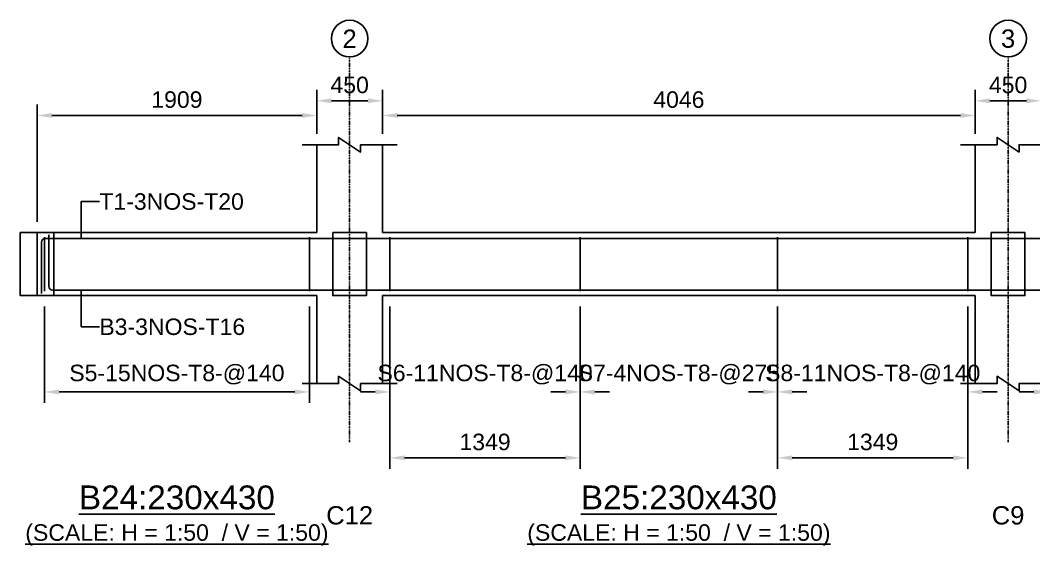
# Model space of a CAD drawing. Header units: inches. Extents: x -816171 to 9366335, y -450961 to 689132.
# Drawn here: x 4047303 to 4061143, y 201184 to 208359 of the extents above; entities that cross this region are included whole.
import ezdxf
from ezdxf.enums import TextEntityAlignment as Align

# ---------------------------------------------------------------- set-up
doc = ezdxf.new("R2010")
doc.units = ezdxf.units.IN
doc.header["$MEASUREMENT"] = 0
doc.linetypes.add('SCCenter', pattern=[1.2, 0.5, -0.3, 0.1, -0.3])
doc.linetypes.add('SCHidden', pattern=[1000, 500, -500])
for name, color, linetype in [('Concrete Line', 2, 'Continuous'), ('Cut Line', 31, 'Continuous'), ('Dimension', 31, 'Continuous'), ('Grid', 8, 'Continuous'), ('Labels', 4, 'Continuous'), ('Labels_Support', 4, 'Continuous'), ('Link', 225, 'Continuous'), ('Reinforcement', 130, 'Continuous'), ('Text', 31, 'Continuous')]:
    doc.layers.add(name, color=color, linetype=linetype)
doc.styles.add('SC-SansSerif', font='SansSerif')
doc.styles.get("Standard").update_dxf_attribs({"font": 'txt.shx'})
doc.dimstyles.new('SCBBSDimStyl', dxfattribs={"dimtxt": 225, "dimasz": 200, "dimexe": 150, "dimexo": 150, "dimgap": 100, "dimtad": 1, "dimtoh": 1, "dimdec": 0, "dimzin": 0, "dimdsep": 46, "dimtxsty": 'SC-SansSerif', "dimcen": 0.09, "dimclrd": 8, "dimclre": 8, "dimclrt": 31, "dimadec": 0, "dimazin": 0, "dimtfac": 1, "dimtdec": 0, "dimtix": 1, "dimtofl": 0, "dimtmove": 0, "dimatfit": 3, "dimfxl": 1, "dimtolj": 1, "dimtzin": 0, "dimarcsym": 0})
doc.dimstyles.get("Standard").update_dxf_attribs({"dimtxt": 0.18, "dimasz": 0.18, "dimexe": 0.18, "dimexo": 0.0625, "dimgap": 0.09, "dimtad": 0, "dimtih": 1, "dimtoh": 1, "dimdec": 4, "dimzin": 0, "dimdsep": 46, "dimtxsty": 'Standard', "dimcen": 0.09, "dimadec": 0, "dimazin": 0, "dimtfac": 1, "dimtdec": 4, "dimtofl": 0, "dimtmove": 0, "dimatfit": 3, "dimfxl": 1, "dimtolj": 1, "dimtzin": 0, "dimarcsym": 0})

# ---------------------------------------------------------------- blocks, each defined once
blk = doc.blocks.new('*D1707')
at = {"layer": 'DEFPOINTS', "color": 0, "transparency": 16777216}
for p in [(4047633, 204599), (4051251, 204599), (4051251, 203284)]:
    blk.add_point(p, dxfattribs=at)
at = {"layer": 'Dimension', "color": 8, "lineweight": -2, "transparency": 16777216}
for p, q in [((4047633, 204449), (4047633, 203134)), ((4051251, 204449), (4051251, 203134)), ((4047833, 203284), (4051051, 203284))]:
    blk.add_line(p, q, dxfattribs=at)
at = {"layer": 'Dimension', "color": 8, "transparency": 16777216}
for points in [[(4047833, 203318), (4047833, 203251), (4047633, 203284)], [(4051051, 203318), (4051051, 203251), (4051251, 203284)]]:
    blk.add_solid(points, dxfattribs=at)
at = {"layer": 'Dimension', "color": 31, "transparency": 16777216, "insert": (4049442, 203521), "char_height": 225, "attachment_point": 5, "style": 'SC-SansSerif'}
blk.add_mtext('\\A1;S5-15NOS-T8-@140', dxfattribs=at)
blk = doc.blocks.new('*D1708')
at = {"layer": 'DEFPOINTS', "color": 0, "transparency": 16777216}
for p in [(4052351, 204599), (4054948, 204599), (4054948, 203284)]:
    blk.add_point(p, dxfattribs=at)
at = {"layer": 'Dimension', "color": 8, "lineweight": -2, "transparency": 16777216}
for p, q in [((4052351, 204449), (4052351, 203134)), ((4054948, 204449), (4054948, 203134)), ((4052151, 203284), (4051951, 203284)), ((4055148, 203284), (4055348, 203284))]:
    blk.add_line(p, q, dxfattribs=at)
at = {"layer": 'Dimension', "color": 8, "transparency": 16777216}
for points in [[(4052151, 203318), (4052151, 203251), (4052351, 203284)], [(4055148, 203318), (4055148, 203251), (4054948, 203284)]]:
    blk.add_solid(points, dxfattribs=at)
at = {"layer": 'Dimension', "color": 31, "transparency": 16777216, "insert": (4053650, 203521), "char_height": 225, "attachment_point": 5, "style": 'SC-SansSerif'}
blk.add_mtext('\\A1;S6-11NOS-T8-@140', dxfattribs=at)
blk = doc.blocks.new('*D1709')
at = {"layer": 'DEFPOINTS', "color": 0, "transparency": 16777216}
for p in [(4052351, 204599), (4054948, 204599), (4054948, 202384)]:
    blk.add_point(p, dxfattribs=at)
at = {"layer": 'Dimension', "color": 8, "lineweight": -2, "transparency": 16777216}
for p, q in [((4052351, 204449), (4052351, 202234)), ((4054948, 204449), (4054948, 202234)), ((4052551, 202384), (4054748, 202384))]:
    blk.add_line(p, q, dxfattribs=at)
at = {"layer": 'Dimension', "color": 8, "transparency": 16777216}
for points in [[(4052551, 202418), (4052551, 202351), (4052351, 202384)], [(4054748, 202418), (4054748, 202351), (4054948, 202384)]]:
    blk.add_solid(points, dxfattribs=at)
at = {"layer": 'Dimension', "color": 31, "transparency": 16777216, "insert": (4053650, 202600), "char_height": 225, "attachment_point": 5, "style": 'SC-SansSerif'}
blk.add_mtext('\\A1;1349', dxfattribs=at)
blk = doc.blocks.new('*D1710')
at = {"layer": 'DEFPOINTS', "color": 0, "transparency": 16777216}
for p in [(4054948, 204599), (4057646, 204599), (4057646, 203284)]:
    blk.add_point(p, dxfattribs=at)
at = {"layer": 'Dimension', "color": 8, "lineweight": -2, "transparency": 16777216}
for p, q in [((4054948, 204449), (4054948, 203134)), ((4057646, 204449), (4057646, 203134)), ((4054748, 203284), (4054548, 203284)), ((4057846, 203284), (4058046, 203284))]:
    blk.add_line(p, q, dxfattribs=at)
at = {"layer": 'Dimension', "color": 8, "transparency": 16777216}
for points in [[(4054748, 203318), (4054748, 203251), (4054948, 203284)], [(4057846, 203318), (4057846, 203251), (4057646, 203284)]]:
    blk.add_solid(points, dxfattribs=at)
at = {"layer": 'Dimension', "color": 31, "transparency": 16777216, "insert": (4056297, 203521), "char_height": 225, "attachment_point": 5, "style": 'SC-SansSerif'}
blk.add_mtext('\\A1;S7-4NOS-T8-@275', dxfattribs=at)
blk = doc.blocks.new('*D1711')
at = {"layer": 'DEFPOINTS', "color": 0, "transparency": 16777216}
for p in [(4057646, 204599), (4060243, 204599), (4060243, 203284)]:
    blk.add_point(p, dxfattribs=at)
at = {"layer": 'Dimension', "color": 8, "lineweight": -2, "transparency": 16777216}
for p, q in [((4057646, 204449), (4057646, 203134)), ((4060243, 204449), (4060243, 203134)), ((4057446, 203284), (4057246, 203284)), ((4060443, 203284), (4060643, 203284))]:
    blk.add_line(p, q, dxfattribs=at)
at = {"layer": 'Dimension', "color": 8, "transparency": 16777216}
for points in [[(4057446, 203318), (4057446, 203251), (4057646, 203284)], [(4060443, 203318), (4060443, 203251), (4060243, 203284)]]:
    blk.add_solid(points, dxfattribs=at)
at = {"layer": 'Dimension', "color": 31, "transparency": 16777216, "insert": (4058944, 203521), "char_height": 225, "attachment_point": 5, "style": 'SC-SansSerif'}
blk.add_mtext('\\A1;S8-11NOS-T8-@140', dxfattribs=at)
blk = doc.blocks.new('*D1712')
at = {"layer": 'DEFPOINTS', "color": 0, "transparency": 16777216}
for p in [(4057646, 204599), (4060243, 204599), (4060243, 202384)]:
    blk.add_point(p, dxfattribs=at)
at = {"layer": 'Dimension', "color": 8, "lineweight": -2, "transparency": 16777216}
for p, q in [((4057646, 204449), (4057646, 202234)), ((4060243, 204449), (4060243, 202234)), ((4057846, 202384), (4060043, 202384))]:
    blk.add_line(p, q, dxfattribs=at)
at = {"layer": 'Dimension', "color": 8, "transparency": 16777216}
for points in [[(4057846, 202418), (4057846, 202351), (4057646, 202384)], [(4060043, 202418), (4060043, 202351), (4060243, 202384)]]:
    blk.add_solid(points, dxfattribs=at)
at = {"layer": 'Dimension', "color": 31, "transparency": 16777216, "insert": (4058944, 202600), "char_height": 225, "attachment_point": 5, "style": 'SC-SansSerif'}
blk.add_mtext('\\A1;1349', dxfattribs=at)
blk = doc.blocks.new('*D1713')
at = {"layer": 'DEFPOINTS', "color": 0, "transparency": 16777216}
for p in [(4061343, 204599), (4064321, 204599), (4064321, 203284)]:
    blk.add_point(p, dxfattribs=at)
at = {"layer": 'Dimension', "color": 8, "lineweight": -2, "transparency": 16777216}
for p, q in [((4061343, 204449), (4061343, 203134)), ((4064321, 204449), (4064321, 203134)), ((4061143, 203284), (4060943, 203284)), ((4064521, 203284), (4064721, 203284))]:
    blk.add_line(p, q, dxfattribs=at)
at = {"layer": 'Dimension', "color": 8, "transparency": 16777216}
for points in [[(4061143, 203318), (4061143, 203251), (4061343, 203284)], [(4064521, 203318), (4064521, 203251), (4064321, 203284)]]:
    blk.add_solid(points, dxfattribs=at)
at = {"layer": 'Dimension', "color": 31, "transparency": 16777216, "insert": (4062832, 203521), "char_height": 225, "attachment_point": 5, "style": 'SC-SansSerif'}
blk.add_mtext('\\A1;S9-12NOS-T8-@140', dxfattribs=at)
blk = doc.blocks.new('*D1724')
at = {"layer": 'DEFPOINTS', "color": 0, "transparency": 16777216}
for p in [(4051351, 207059), (4051351, 206659), (4047533, 205459)]:
    blk.add_point(p, dxfattribs=at)
at = {"layer": 'Dimension', "color": 8, "lineweight": -2, "transparency": 16777216}
for p, q in [((4047533, 205609), (4047533, 207209)), ((4051351, 206809), (4051351, 207209)), ((4047733, 207059), (4051151, 207059))]:
    blk.add_line(p, q, dxfattribs=at)
at = {"layer": 'Dimension', "color": 8, "transparency": 16777216}
for points in [[(4047733, 207093), (4047733, 207026), (4047533, 207059)], [(4051151, 207093), (4051151, 207026), (4051351, 207059)]]:
    blk.add_solid(points, dxfattribs=at)
at = {"layer": 'Dimension', "color": 31, "transparency": 16777216, "insert": (4049442, 207275), "char_height": 225, "attachment_point": 5, "style": 'SC-SansSerif'}
blk.add_mtext('\\A1;1909', dxfattribs=at)
blk = doc.blocks.new('*D1725')
at = {"layer": 'DEFPOINTS', "color": 0, "transparency": 16777216}
for p in [(4060343, 207059), (4052251, 206659), (4060343, 206659)]:
    blk.add_point(p, dxfattribs=at)
at = {"layer": 'Dimension', "color": 8, "lineweight": -2, "transparency": 16777216}
for p, q in [((4052251, 206809), (4052251, 207209)), ((4060343, 206809), (4060343, 207209)), ((4052451, 207059), (4060143, 207059))]:
    blk.add_line(p, q, dxfattribs=at)
at = {"layer": 'Dimension', "color": 8, "transparency": 16777216}
for points in [[(4052451, 207093), (4052451, 207026), (4052251, 207059)], [(4060143, 207093), (4060143, 207026), (4060343, 207059)]]:
    blk.add_solid(points, dxfattribs=at)
at = {"layer": 'Dimension', "color": 31, "transparency": 16777216, "insert": (4056297, 207275), "char_height": 225, "attachment_point": 5, "style": 'SC-SansSerif'}
blk.add_mtext('\\A1;4046', dxfattribs=at)
blk = doc.blocks.new('*D1728')
at = {"layer": 'DEFPOINTS', "color": 0, "transparency": 16777216}
for p in [(4052251, 207259), (4051351, 206659), (4052251, 206659)]:
    blk.add_point(p, dxfattribs=at)
at = {"layer": 'Dimension', "color": 8, "lineweight": -2, "transparency": 16777216}
for p, q in [((4051351, 206809), (4051351, 207409)), ((4052251, 206809), (4052251, 207409)), ((4051551, 207259), (4052051, 207259))]:
    blk.add_line(p, q, dxfattribs=at)
at = {"layer": 'Dimension', "color": 8, "transparency": 16777216}
for points in [[(4051551, 207293), (4051551, 207226), (4051351, 207259)], [(4052051, 207293), (4052051, 207226), (4052251, 207259)]]:
    blk.add_solid(points, dxfattribs=at)
at = {"layer": 'Dimension', "color": 31, "transparency": 16777216, "insert": (4051801, 207475), "char_height": 225, "attachment_point": 5, "style": 'SC-SansSerif'}
blk.add_mtext('\\A1;450', dxfattribs=at)
blk = doc.blocks.new('*D1729')
at = {"layer": 'DEFPOINTS', "color": 0, "transparency": 16777216}
for p in [(4061243, 207259), (4060343, 206659), (4061243, 206659)]:
    blk.add_point(p, dxfattribs=at)
at = {"layer": 'Dimension', "color": 8, "lineweight": -2, "transparency": 16777216}
for p, q in [((4060343, 206809), (4060343, 207409)), ((4061243, 206809), (4061243, 207409)), ((4060543, 207259), (4061043, 207259))]:
    blk.add_line(p, q, dxfattribs=at)
at = {"layer": 'Dimension', "color": 8, "transparency": 16777216}
for points in [[(4060543, 207293), (4060543, 207226), (4060343, 207259)], [(4061043, 207293), (4061043, 207226), (4061243, 207259)]]:
    blk.add_solid(points, dxfattribs=at)
at = {"layer": 'Dimension', "color": 31, "transparency": 16777216, "insert": (4060793, 207475), "char_height": 225, "attachment_point": 5, "style": 'SC-SansSerif'}
blk.add_mtext('\\A1;450', dxfattribs=at)

msp = doc.modelspace()

# ---------------------------------------------------------------- linework, layer by layer
at = {"layer": 'Concrete Line'}
for p, q in [((4051350.93542, 205459.32331), (4051350.93542, 206659.32331)), ((4052250.93542, 205459.32331), (4052250.93542, 206659.32331)), ((4060342.93542, 205459.32331), (4060342.93542, 206659.32331)), ((4047532.93542, 205459.32331), (4047532.93542, 204599.32331)), ((4051350.93542, 204599.32331), (4051350.93542, 203399.32331)), ((4052250.93542, 204599.32331), (4052250.93542, 203399.32331)), ((4060342.93542, 204599.32331), (4060342.93542, 203399.32331))]:
    msp.add_line(p, q, dxfattribs=at)
for points in [[(4047302.93542, 205459.32331), (4047762.93542, 205459.32331), (4047762.93542, 205459.32331), (4047762.93542, 204599.32331), (4047762.93542, 204599.32331), (4047302.93542, 204599.32331), (4047302.93542, 204599.32331), (4047302.93542, 205459.32331)], [(4051570.93542, 205459.32331), (4052030.93542, 205459.32331), (4052030.93542, 205459.32331), (4052030.93542, 204599.32331), (4052030.93542, 204599.32331), (4051570.93542, 204599.32331), (4051570.93542, 204599.32331), (4051570.93542, 205459.32331)], [(4060562.93542, 205459.32331), (4061022.93542, 205459.32331), (4061022.93542, 205459.32331), (4061022.93542, 204599.32331), (4061022.93542, 204599.32331), (4060562.93542, 204599.32331), (4060562.93542, 204599.32331), (4060562.93542, 205459.32331)]]:
    msp.add_lwpolyline(points, close=True, dxfattribs=at)
at = {"layer": 'Concrete Line', "linetype": 'SCHidden'}
for points in [[(4047302.93542, 205459.32331), (4047762.93542, 205459.32331), (4047762.93542, 205459.32331), (4047762.93542, 204599.32331), (4047762.93542, 204599.32331), (4047302.93542, 204599.32331), (4047302.93542, 204599.32331), (4047302.93542, 205459.32331)], [(4051570.93542, 205459.32331), (4052030.93542, 205459.32331), (4052030.93542, 205459.32331), (4052030.93542, 204599.32331), (4052030.93542, 204599.32331), (4051570.93542, 204599.32331), (4051570.93542, 204599.32331), (4051570.93542, 205459.32331)], [(4060562.93542, 205459.32331), (4061022.93542, 205459.32331), (4061022.93542, 205459.32331), (4061022.93542, 204599.32331), (4061022.93542, 204599.32331), (4060562.93542, 204599.32331), (4060562.93542, 204599.32331), (4060562.93542, 205459.32331)]]:
    msp.add_lwpolyline(points, close=True, dxfattribs=at)
at = {"layer": 'Concrete Line'}
for points in [[(4047532.93542, 205459.32331), (4051350.93542, 205459.32331)], [(4052250.93542, 205459.32331), (4060342.93542, 205459.32331)], [(4047532.93542, 204599.32331), (4051350.93542, 204599.32331)], [(4052250.93542, 204599.32331), (4060342.93542, 204599.32331)]]:
    msp.add_lwpolyline(points, dxfattribs=at)
at = {"layer": 'Cut Line'}
for points in [[(4051150.93542, 206659.32331), (4051650.93542, 206659.32331), (4051650.93542, 206759.32331), (4051950.93542, 206559.32331), (4051950.93542, 206659.32331), (4052450.93542, 206659.32331)], [(4060142.93542, 206659.32331), (4060642.93542, 206659.32331), (4060642.93542, 206759.32331), (4060942.93542, 206559.32331), (4060942.93542, 206659.32331), (4061442.93542, 206659.32331)], [(4051150.93542, 203399.32331), (4051650.93542, 203399.32331), (4051650.93542, 203499.32331), (4051950.93542, 203299.32331), (4051950.93542, 203399.32331), (4052450.93542, 203399.32331)], [(4060142.93542, 203399.32331), (4060642.93542, 203399.32331), (4060642.93542, 203499.32331), (4060942.93542, 203299.32331), (4060942.93542, 203399.32331), (4061442.93542, 203399.32331)]]:
    msp.add_lwpolyline(points, dxfattribs=at)
at = {"layer": 'Grid', "linetype": 'SCCenter'}
for p, q in [((4051800.93542, 207859.32331), (4051800.93542, 202599.32331)), ((4060792.93542, 207859.32331), (4060792.93542, 202599.32331))]:
    msp.add_line(p, q, dxfattribs=at)
at = {"layer": 'Grid'}
for centre in [(4051800.93542, 208109.32331), (4060792.93542, 208109.32331)]:
    msp.add_circle(centre, 250, dxfattribs=at)
at = {"layer": 'Link'}
for p, q in [((4047632.93542, 204659.32331), (4047632.93542, 205399.32331)), ((4051250.93542, 204659.32331), (4051250.93542, 205399.32331)), ((4052350.93542, 204659.32331), (4052350.93542, 205399.32331)), ((4054948.27475, 204659.32331), (4054948.27475, 205399.32331)), ((4057645.61409, 204659.32331), (4057645.61409, 205399.32331)), ((4060242.93542, 204659.32331), (4060242.93542, 205399.32331))]:
    msp.add_line(p, q, dxfattribs=at)
at = {"layer": 'Reinforcement'}
for points in [[(4047692.93542, 205429.32331), (4047692.93542, 204725.32331, 0.4142135624), (4047742.93542, 204675.32331), (4068557.93092, 204675.32331), (4068749.93092, 204723.32331), (4070477.93092, 204723.32331)], [(4047592.93542, 204629.32331), (4047592.93542, 205329.32331, -0.4142135624), (4047642.93542, 205379.32331), (4067926.43998, 205379.32331), (4068166.43998, 205327.32331), (4070326.43998, 205327.32331)]]:
    msp.add_lwpolyline(points, format="xyb", dxfattribs=at)

# ---------------------------------------------------------------- texts
at = {"layer": 'Grid', "style": 'SC-SansSerif'}
for s, p in [('2', (4051800.93542, 208109.32331)), ('3', (4060792.93542, 208109.32331))]:
    msp.add_text(s, height=250, dxfattribs=at).set_placement(p, align=Align.MIDDLE)
at = {"layer": 'Labels', "style": 'SC-SansSerif'}
for s, p in [('%%uB24:230x430', (4049441.93542, 201584.32331)), ('%%uB25:230x430', (4056296.93542, 201584.32331))]:
    msp.add_text(s, height=325, dxfattribs=at).set_placement(p, align=Align.BOTTOM_CENTER)
at = {"layer": 'Labels_Support', "style": 'SC-SansSerif'}
for s, p in [('C12', (4051800.93542, 201399.32331)), ('C9', (4060792.93542, 201399.32331))]:
    msp.add_text(s, height=250, dxfattribs=at).set_placement(p, align=Align.BOTTOM_CENTER)
at = {"layer": 'Text', "style": 'SC-SansSerif'}
for s, p in [('T1-3NOS-T20', (4048382.93542, 205884.32331)), ('B3-3NOS-T16', (4048382.93542, 204174.32331))]:
    msp.add_text(s, height=225, dxfattribs=at).set_placement(p, align=Align.MIDDLE_LEFT)
for p in [(4049441.93542, 201184.32331), (4056296.93542, 201184.32331)]:
    msp.add_text('%%u(SCALE: H = 1:50  / V = 1:50)', height=225, dxfattribs=at).set_placement(p, align=Align.BOTTOM_CENTER)

# ---------------------------------------------------------------- dimensions: what is measured, and where the dimension line sits
at = {"layer": 'Dimension'}
for base, p1, p2, text, picture, middle in [((4052250.93542, 207259.32331), (4051350.93542, 206659.32331), (4052250.93542, 206659.32331), '450', '*D1728', (4051800.93542, 207475.21837)), ((4061242.93542, 207259.32331), (4060342.93542, 206659.32331), (4061242.93542, 206659.32331), '450', '*D1729', (4060792.93542, 207475.21837)), ((4051350.93542, 207059.32331), (4047532.93542, 205459.32331), (4051350.93542, 206659.32331), '1909', '*D1724', (4049441.93542, 207275.21837)), ((4060342.93542, 207059.32331), (4052250.93542, 206659.32331), (4060342.93542, 206659.32331), '4046', '*D1725', (4056296.93542, 207275.37269)), ((4051250.93542, 203284.32331), (4047632.93542, 204599.32331), (4051250.93542, 204599.32331), 'S5-15NOS-T8-@140', '*D1707', (4049441.93542, 203521.05171)), ((4054948.27472, 203284.32331), (4052350.93542, 204599.32331), (4054948.27472, 204599.32331), 'S6-11NOS-T8-@140', '*D1708', (4053649.60507, 203521.05171)), ((4054948.27472, 202384.32331), (4052350.93542, 204599.32331), (4054948.27472, 204599.32331), '1349', '*D1709', (4053649.60507, 202600.37269)), ((4057645.61412, 203284.32331), (4054948.27472, 204599.32331), (4057645.61412, 204599.32331), 'S7-4NOS-T8-@275', '*D1710', (4056296.94442, 203521.05171)), ((4060242.93542, 203284.32331), (4057645.61412, 204599.32331), (4060242.93542, 204599.32331), 'S8-11NOS-T8-@140', '*D1711', (4058944.27477, 203521.05171)), ((4060242.93542, 202384.32331), (4057645.61412, 204599.32331), (4060242.93542, 204599.32331), '1349', '*D1712', (4058944.27477, 202600.37269)), ((4064320.94152, 203284.32331), (4061342.93542, 204599.32331), (4064320.94152, 204599.32331), 'S9-12NOS-T8-@140', '*D1713', (4062831.93847, 203521.05171))]:
    dim = msp.add_linear_dim(base=base, p1=p1, p2=p2, text=text, dimstyle='SCBBSDimStyl', dxfattribs=at)
    dim.commit()
    dim.dimension.update_dxf_attribs({"geometry": picture, "text_midpoint": middle})

# ---------------------------------------------------------------- leaders
at = {"layer": 'Dimension', "color": 8}
for points in [[(4048132.93542, 205379.32331), (4048132.93542, 205884.32331), (4048382.93542, 205884.32331)], [(4048132.93542, 204675.32331), (4048132.93542, 204174.32331), (4048382.93542, 204174.32331)]]:
    msp.add_leader(points, dimstyle='Standard', dxfattribs=at)

doc.saveas('drawing.dxf')
